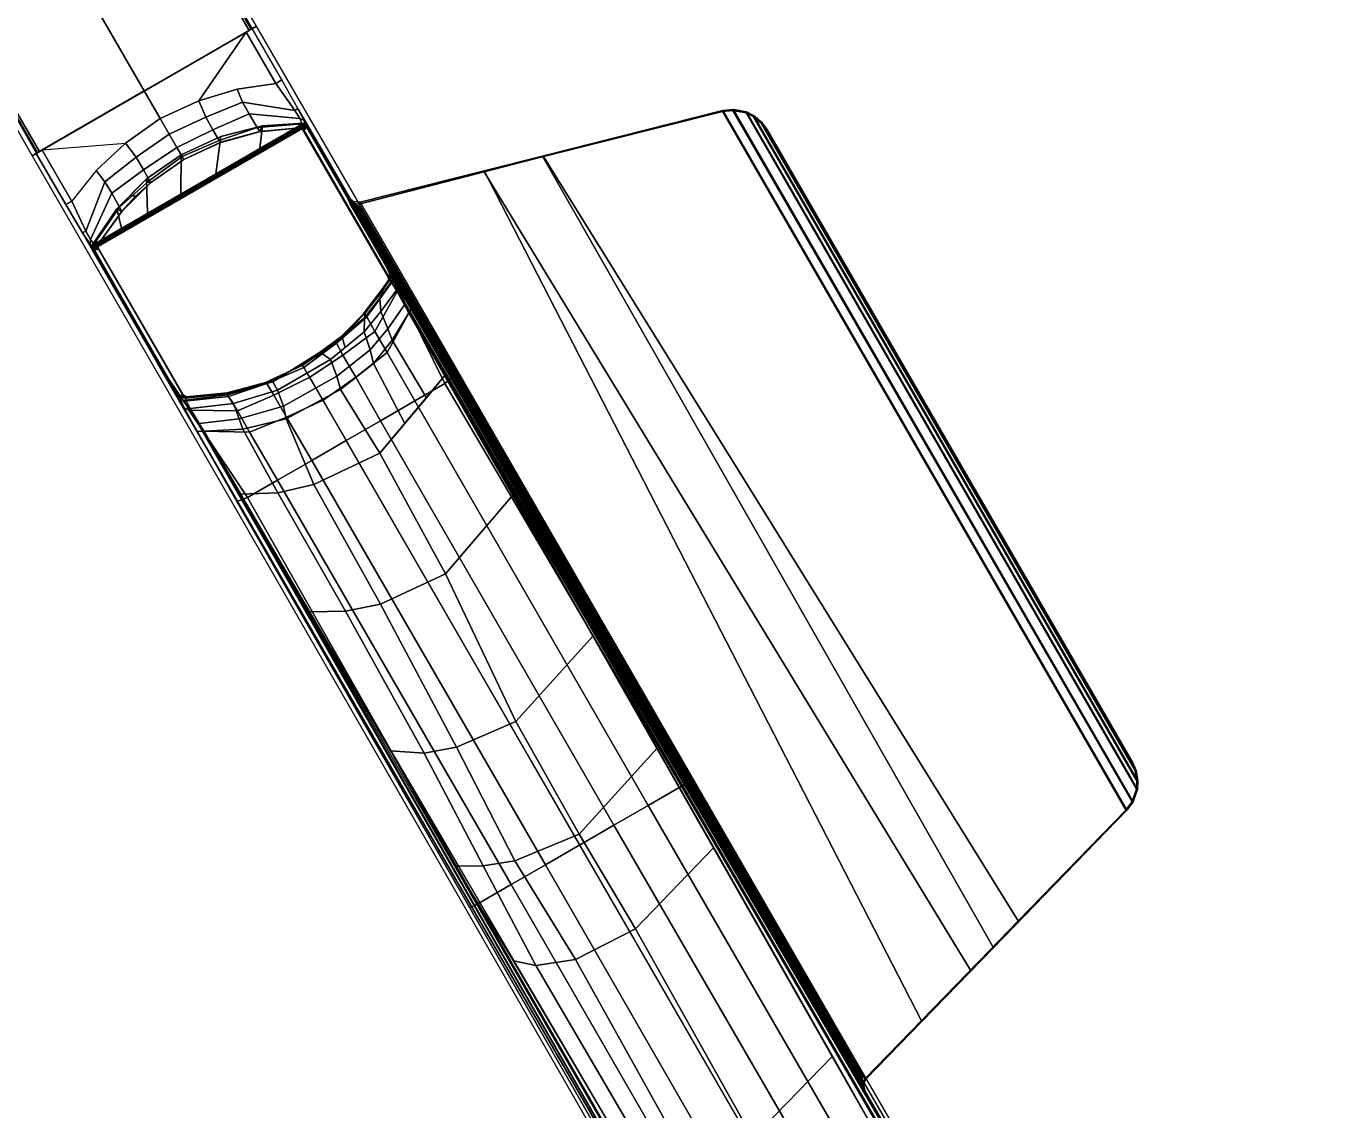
# Model space of a CAD drawing. Header units: inches. Extents: x -1507 to 39677, y -2256 to 26424.
# Drawn here: x 2718.53 to 2726.72, y 1578.52 to 1585.37 of the extents above; entities that cross this region are included whole.
import ezdxf

# ---------------------------------------------------------------- set-up
doc = ezdxf.new("R2010")
doc.units = ezdxf.units.IN
doc.layers.add('table leg', color=7, linetype='Continuous')
doc.layers.add('table top', color=7, linetype='Continuous')

msp = doc.modelspace()

# ---------------------------------------------------------------- linework, layer by layer
at = {"layer": 'table leg'}
for points in [[(2718.5303, 1586.2503, 123.853), (2718.3811, 1584.9791, 123.7345), (2718.6156, 1584.5729, 123.7345), (2719.2779, 1584.9553, 123.853)], [(2718.5303, 1586.2503, 123.853), (2719.2779, 1584.9553, 123.853), (2719.9403, 1585.3377, 123.7345), (2719.7057, 1585.7439, 123.7345)], [(2719.9584, 1585.3482, 123.7069), (2719.9861, 1585.3642, 122.7895), (2719.7514, 1585.7707, 122.7895), (2719.7237, 1585.7547, 123.7069)], [(2719.9403, 1585.3377, 123.7345), (2719.9531, 1585.3451, 123.724), (2719.7185, 1585.7515, 123.724), (2719.7057, 1585.7439, 123.7345)], [(2719.9531, 1585.3451, 123.724), (2719.9584, 1585.3482, 123.7069), (2719.7237, 1585.7547, 123.7069), (2719.7185, 1585.7515, 123.724)], [(2718.5975, 1584.5624, 123.7069), (2718.5697, 1584.5464, 122.7895), (2719.9861, 1585.3642, 122.7895), (2719.9584, 1585.3482, 123.7069)], [(2718.6044, 1584.5664, 123.724), (2718.5975, 1584.5624, 123.7069), (2719.9584, 1585.3482, 123.7069), (2719.9531, 1585.3451, 123.724)], [(2718.6156, 1584.5729, 123.7345), (2718.6044, 1584.5664, 123.724), (2719.9531, 1585.3451, 123.724), (2719.9403, 1585.3377, 123.7345)], [(2719.2779, 1584.9553, 123.853), (2719.2628, 1584.9466, 123.7345), (2719.9403, 1585.3377, 123.7345), (2719.2779, 1584.9553, 123.853)], [(2719.6221, 1584.8933, 123.8235), (2719.9222, 1585.3272, 123.7408), (2719.2779, 1584.9553, 123.7341), (2719.3784, 1584.7813, 123.841)], [(2719.6221, 1584.8933, 123.8235), (2719.8646, 1584.9675, 123.7917), (2720.1093, 1585.0032, 123.7406), (2719.9222, 1585.3272, 123.7408)], [(2720.1093, 1585.0032, 123.7406), (2720.1472, 1585.0251, 123.6837), (2719.9601, 1585.3491, 123.6837), (2719.9222, 1585.3272, 123.7408)], [(2718.3627, 1584.9689, 123.7069), (2718.335, 1584.9529, 122.7895), (2718.5697, 1584.5464, 122.7895), (2718.5975, 1584.5624, 123.7069)], [(2718.3698, 1584.9728, 123.7253), (2718.3627, 1584.9689, 123.7069), (2718.5975, 1584.5624, 123.7069), (2718.6044, 1584.5664, 123.724)], [(2718.3811, 1584.9791, 123.7345), (2718.3698, 1584.9728, 123.7253), (2718.6044, 1584.5664, 123.724), (2718.6156, 1584.5729, 123.7345)], [(2718.7145, 1584.63, 123.7522), (2718.6156, 1584.5729, 123.7345), (2719.2628, 1584.9466, 123.7345), (2719.2779, 1584.9553, 123.853)], [(2718.6337, 1584.5833, 123.7408), (2719.1595, 1584.6262, 123.8235), (2719.3784, 1584.7813, 123.841), (2719.2779, 1584.9553, 123.7341)], [(2719.8986, 1584.8846, 123.8759), (2719.8646, 1584.9675, 123.7917), (2719.6221, 1584.8933, 123.8235), (2719.6657, 1584.7904, 123.9031)], [(2720.2294, 1584.8325, 123.8005), (2720.1093, 1585.0032, 123.7406), (2719.8646, 1584.9675, 123.7917), (2719.8986, 1584.8846, 123.8759)], [(2720.2483, 1584.8453, 123.7491), (2720.1472, 1585.0251, 123.6837), (2720.1093, 1585.0032, 123.7406), (2720.2294, 1584.8325, 123.8005)], [(2719.435, 1584.6833, 123.9184), (2719.6657, 1584.7904, 123.9031), (2719.6221, 1584.8933, 123.8235), (2719.3784, 1584.7813, 123.841)], [(2719.94, 1584.8107, 123.984), (2719.8986, 1584.8846, 123.8759), (2719.6657, 1584.7904, 123.9031), (2719.7106, 1584.7107, 124.0052)], [(2720.2606, 1584.7815, 123.8867), (2720.2294, 1584.8325, 123.8005), (2719.8986, 1584.8846, 123.8759), (2719.94, 1584.8107, 123.984)], [(2719.4837, 1584.5989, 124.0176), (2719.7106, 1584.7107, 124.0052), (2719.6657, 1584.7904, 123.9031), (2719.435, 1584.6833, 123.9184)], [(2719.9914, 1584.7246, 124.1218), (2719.94, 1584.8107, 123.984), (2719.7106, 1584.7107, 124.0052), (2719.7511, 1584.6434, 124.1346)], [(2720.2749, 1584.7485, 124.0452), (2720.2606, 1584.7815, 123.8867), (2719.94, 1584.8107, 123.984), (2719.9914, 1584.7246, 124.1218)], [(2720.2875, 1584.7683, 123.8799), (2720.2483, 1584.8453, 123.7491), (2720.2294, 1584.8325, 123.8005), (2720.2606, 1584.7815, 123.8867)], [(2720.2875, 1584.7683, 123.8799), (2720.8848, 1583.7362, 123.8443), (2720.9737, 1583.5911, 123.7173), (2720.2483, 1584.8453, 123.7491)], [(2719.3784, 1584.7813, 123.841), (2719.1595, 1584.6262, 123.8235), (2719.2268, 1584.5371, 123.9031), (2719.435, 1584.6833, 123.9184)], [(2719.5166, 1584.5419, 124.142), (2719.7511, 1584.6434, 124.1346), (2719.7106, 1584.7107, 124.0052), (2719.4837, 1584.5989, 124.0176)], [(2720.0083, 1584.6984, 124.7895), (2719.9914, 1584.7246, 124.1218), (2719.7511, 1584.6434, 124.1346), (2719.7616, 1584.6313, 124.7895)], [(2720.2595, 1584.7226, 124.7895), (2720.2749, 1584.7485, 124.0452), (2719.9914, 1584.7246, 124.1218), (2720.0083, 1584.6984, 124.7895)], [(2720.2595, 1584.7226, 145.0956), (2720.2599, 1584.7228, 124.7895), (2720.0086, 1584.6986, 124.7895), (2720.0039, 1584.6976, 145.0956)], [(2720.2858, 1584.7076, 124.7895), (2720.3009, 1584.7335, 124.0452), (2720.2749, 1584.7485, 124.0452), (2720.2595, 1584.7226, 124.7895)], [(2720.2595, 1584.7226, 145.0956), (2720.2697, 1584.7209, 145.0956), (2720.2751, 1584.7188, 124.7895), (2720.2599, 1584.7228, 124.7895)], [(2720.2749, 1584.7485, 124.0452), (2720.3009, 1584.7335, 124.0452), (2720.2875, 1584.7683, 123.8799), (2720.2606, 1584.7815, 123.8867)], [(2720.2697, 1584.7209, 145.0956), (2720.2829, 1584.7117, 145.0956), (2720.2831, 1584.7122, 124.7895), (2720.2751, 1584.7188, 124.7895)], [(2720.2831, 1584.7122, 124.7895), (2720.8199, 1583.7827, 124.7895), (2720.8218, 1583.7721, 124.7895), (2720.2751, 1584.7188, 124.7895)], [(2720.2829, 1584.7117, 145.0956), (2720.2858, 1584.7076, 145.0956), (2720.2862, 1584.7078, 124.7895), (2720.2831, 1584.7122, 124.7895)], [(2720.8199, 1583.7827, 124.7895), (2720.2831, 1584.7122, 124.7895), (2720.2862, 1584.7078, 124.7895), (2720.8178, 1583.787, 124.7895)], [(2720.2858, 1584.7076, 124.7895), (2720.8174, 1583.7869, 124.7895), (2720.8475, 1583.7869, 124.0452), (2720.3009, 1584.7335, 124.0452)], [(2720.2858, 1584.7076, 145.0956), (2720.8174, 1583.7868, 145.0956), (2720.8178, 1583.787, 124.7895), (2720.2862, 1584.7078, 124.7895)], [(2720.8475, 1583.7869, 124.0452), (2720.8848, 1583.7362, 123.8443), (2720.2875, 1584.7683, 123.8799), (2720.3009, 1584.7335, 124.0452)], [(2718.6337, 1584.5833, 123.7408), (2719.1595, 1584.6262, 123.8235), (2718.9739, 1584.4533, 123.7917), (2718.8207, 1584.2593, 123.7406)], [(2719.2268, 1584.5371, 123.9031), (2719.1595, 1584.6262, 123.8235), (2718.9739, 1584.4533, 123.7917), (2719.0288, 1584.3824, 123.8759)], [(2719.435, 1584.6833, 123.9184), (2719.2268, 1584.5371, 123.9031), (2719.2734, 1584.4583, 124.0052), (2719.4837, 1584.5989, 124.0176)], [(2719.528, 1584.5222, 124.7895), (2719.7616, 1584.6313, 124.7895), (2719.7511, 1584.6434, 124.1346), (2719.5166, 1584.5419, 124.142)], [(2719.762, 1584.6315, 124.7895), (2719.5283, 1584.5224, 124.7895), (2719.5272, 1584.5217, 145.0956), (2719.7548, 1584.6288, 145.0956)], [(2720.0039, 1584.6976, 145.0956), (2720.0086, 1584.6986, 124.7895), (2719.762, 1584.6315, 124.7895), (2719.7548, 1584.6288, 145.0956)], [(2718.6337, 1584.5833, 123.7408), (2718.5958, 1584.5614, 123.6837), (2718.7829, 1584.2374, 123.6837), (2718.8207, 1584.2593, 123.7406)], [(2719.4837, 1584.5989, 124.0176), (2719.2734, 1584.4583, 124.0052), (2719.3114, 1584.3895, 124.1346), (2719.5166, 1584.5419, 124.142)], [(2719.2734, 1584.4583, 124.0052), (2719.2268, 1584.5371, 123.9031), (2719.0288, 1584.3824, 123.8759), (2719.0721, 1584.3096, 123.984)], [(2719.5166, 1584.5419, 124.142), (2719.3114, 1584.3895, 124.1346), (2719.3166, 1584.3744, 124.7895), (2719.528, 1584.5222, 124.7895)], [(2719.3221, 1584.379, 145.0956), (2719.5286, 1584.5226, 145.0956), (2719.5283, 1584.5224, 124.7895), (2719.317, 1584.3746, 124.7895)], [(2719.0288, 1584.3824, 123.8759), (2718.9739, 1584.4533, 123.7917), (2718.8207, 1584.2593, 123.7406), (2718.9085, 1584.0699, 123.8005)], [(2719.0721, 1584.3096, 123.984), (2719.0288, 1584.3824, 123.8759), (2718.9085, 1584.0699, 123.8005), (2718.9371, 1584.0174, 123.8867)], [(2719.3114, 1584.3895, 124.1346), (2719.2734, 1584.4583, 124.0052), (2719.0721, 1584.3096, 123.984), (2719.121, 1584.2221, 124.1218)], [(2719.3166, 1584.3744, 124.7895), (2719.3114, 1584.3895, 124.1346), (2719.121, 1584.2221, 124.1218), (2719.1352, 1584.1943, 124.7895)], [(2719.3221, 1584.379, 145.0956), (2719.317, 1584.3746, 124.7895), (2719.1356, 1584.1945, 124.7895), (2719.138, 1584.1976, 145.0956)], [(2719.121, 1584.2221, 124.1218), (2719.0721, 1584.3096, 123.984), (2718.9371, 1584.0174, 123.8867), (2718.9585, 1583.9885, 124.0452)], [(2718.9085, 1584.0699, 123.8005), (2718.8207, 1584.2593, 123.7406), (2718.7829, 1584.2374, 123.6837), (2718.888, 1584.0599, 123.7491)], [(2719.1352, 1584.1943, 124.7895), (2719.121, 1584.2221, 124.1218), (2718.9585, 1583.9885, 124.0452), (2718.9886, 1583.9888, 124.7895)], [(2719.138, 1584.1976, 145.0956), (2719.1356, 1584.1945, 124.7895), (2718.989, 1583.989, 124.7895), (2718.9886, 1583.9888, 145.0956)], [(2718.9371, 1584.0174, 123.8867), (2718.9085, 1584.0699, 123.8005), (2718.888, 1584.0599, 123.7491), (2718.9351, 1583.9875, 123.8799)], [(2718.888, 1584.0599, 123.7491), (2719.6114, 1582.8046, 123.7173), (2719.5302, 1582.9541, 123.8443), (2718.9351, 1583.9875, 123.8799)], [(2718.9371, 1584.0174, 123.8867), (2718.9351, 1583.9875, 123.8799), (2718.9585, 1583.9585, 124.0452), (2718.9585, 1583.9885, 124.0452)], [(2718.9585, 1583.9585, 124.0452), (2718.9351, 1583.9875, 123.8799), (2719.5302, 1582.9541, 123.8443), (2719.505, 1583.0118, 124.0452)], [(2718.9886, 1583.9888, 124.7895), (2718.9585, 1583.9885, 124.0452), (2718.9585, 1583.9585, 124.0452), (2718.9885, 1583.9586, 124.7895)], [(2718.989, 1583.989, 124.7895), (2718.9848, 1583.9739, 124.7895), (2718.9849, 1583.9791, 145.0956), (2718.9886, 1583.9888, 145.0956)], [(2718.9848, 1583.9739, 124.7895), (2718.9865, 1583.9637, 124.7895), (2718.9863, 1583.9631, 145.0956), (2718.9849, 1583.9791, 145.0956)], [(2718.9585, 1583.9585, 124.0452), (2719.505, 1583.0118, 124.0452), (2719.5201, 1583.0378, 124.7895), (2718.9885, 1583.9586, 124.7895)], [(2718.9865, 1583.9637, 124.7895), (2718.9888, 1583.9587, 124.7895), (2718.9884, 1583.9585, 145.0956), (2718.9863, 1583.9631, 145.0956)], [(2718.9888, 1583.9587, 124.7895), (2719.5204, 1583.038, 124.7895), (2719.52, 1583.0377, 145.0956), (2718.9884, 1583.9585, 145.0956)], [(2720.6678, 1583.5477, 145.0956), (2720.6711, 1583.5512, 124.7895), (2720.8176, 1583.7567, 124.7895), (2720.8172, 1583.7565, 145.0956)], [(2720.6707, 1583.551, 124.7895), (2720.6826, 1583.529, 124.1908), (2720.8474, 1583.7569, 124.0452), (2720.8173, 1583.7565, 124.7895)], [(2720.6826, 1583.529, 124.1908), (2720.7338, 1583.4358, 123.984), (2720.8829, 1583.7039, 123.8655), (2720.8474, 1583.7569, 124.0452)], [(2720.8172, 1583.7565, 145.0956), (2720.8176, 1583.7567, 124.7895), (2720.8218, 1583.7721, 124.7895), (2720.8209, 1583.7663, 145.0956)], [(2720.8173, 1583.7565, 124.7895), (2720.8474, 1583.7569, 124.0452), (2720.8475, 1583.7869, 124.0452), (2720.8174, 1583.7869, 124.7895)], [(2720.821, 1583.7771, 145.0956), (2720.8199, 1583.7827, 124.7895), (2720.8178, 1583.787, 124.7895), (2720.8174, 1583.7868, 145.0956)], [(2720.8209, 1583.7663, 145.0956), (2720.8218, 1583.7721, 124.7895), (2720.8199, 1583.7827, 124.7895), (2720.821, 1583.7771, 145.0956)], [(2720.8475, 1583.7869, 124.0452), (2720.8474, 1583.7569, 124.0452), (2720.8829, 1583.7039, 123.8655), (2720.8848, 1583.7362, 123.8443)], [(2720.8829, 1583.7039, 123.8655), (2720.9527, 1583.5601, 123.7684), (2720.9737, 1583.5911, 123.7173), (2720.8848, 1583.7362, 123.8443)], [(2720.7338, 1583.4358, 123.984), (2720.8121, 1583.3024, 123.8526), (2720.9527, 1583.5601, 123.7684), (2720.8829, 1583.7039, 123.8655)], [(2720.9737, 1583.5911, 123.7173), (2720.9527, 1583.5601, 123.7684), (2721.1765, 1583.1069, 123.6709), (2721.2317, 1583.1528, 123.5952)], [(2720.4837, 1583.3663, 145.0956), (2720.4897, 1583.3712, 124.7895), (2720.6711, 1583.5512, 124.7895), (2720.6678, 1583.5477, 145.0956)], [(2720.4893, 1583.371, 124.7895), (2720.4922, 1583.3616, 124.2036), (2720.6826, 1583.529, 124.1908), (2720.6707, 1583.551, 124.7895)], [(2720.4922, 1583.3616, 124.2036), (2720.5326, 1583.2871, 124.0052), (2720.7338, 1583.4358, 123.984), (2720.6826, 1583.529, 124.1908)], [(2720.8121, 1583.3024, 123.8526), (2720.9864, 1582.9972, 123.7535), (2721.1765, 1583.1069, 123.6709), (2720.9527, 1583.5601, 123.7684)], [(2720.5326, 1583.2871, 124.0052), (2720.6141, 1583.1478, 123.8798), (2720.8121, 1583.3024, 123.8526), (2720.7338, 1583.4358, 123.984)], [(2720.2783, 1583.2234, 124.7895), (2720.4897, 1583.3712, 124.7895), (2720.4837, 1583.3663, 145.0956), (2720.2772, 1583.2227, 145.0956)], [(2720.2861, 1583.2087, 124.211), (2720.4922, 1583.3616, 124.2036), (2720.4893, 1583.371, 124.7895), (2720.278, 1583.2232, 124.7895)], [(2720.3208, 1583.1455, 124.0176), (2720.5326, 1583.2871, 124.0052), (2720.4922, 1583.3616, 124.2036), (2720.2861, 1583.2087, 124.211)], [(2720.405, 1583.001, 123.8952), (2720.6141, 1583.1478, 123.8798), (2720.5326, 1583.2871, 124.0052), (2720.3208, 1583.1455, 124.0176)], [(2720.6141, 1583.1478, 123.8798), (2720.7698, 1582.8721, 123.7902), (2720.9864, 1582.9972, 123.7535), (2720.8121, 1583.3024, 123.8526)], [(2720.278, 1583.2232, 124.7895), (2720.0443, 1583.114, 124.7895), (2720.051, 1583.1069, 124.2036), (2720.2864, 1583.2089, 124.211)], [(2720.2786, 1583.2235, 145.0956), (2720.051, 1583.1165, 145.0956), (2720.0447, 1583.1142, 124.7895), (2720.2783, 1583.2234, 124.7895)], [(2720.2864, 1583.2089, 124.211), (2720.051, 1583.1069, 124.2036), (2720.0953, 1583.0347, 124.0052), (2720.3238, 1583.1473, 124.0176)], [(2721.1765, 1583.1069, 123.6709), (2722.6712, 1580.5635, 123.4446), (2722.7175, 1580.5947, 123.3749), (2721.2317, 1583.1528, 123.5952)], [(2719.7977, 1583.047, 124.7895), (2719.8107, 1583.0257, 124.1908), (2720.051, 1583.1069, 124.2036), (2720.0443, 1583.114, 124.7895)], [(2719.8019, 1583.0477, 145.0956), (2719.798, 1583.0472, 124.7895), (2720.0447, 1583.1142, 124.7895), (2720.051, 1583.1165, 145.0956)], [(2719.8107, 1583.0257, 124.1908), (2719.8659, 1582.9347, 123.984), (2720.0953, 1583.0347, 124.0052), (2720.051, 1583.1069, 124.2036)], [(2720.3238, 1583.1473, 124.0176), (2720.0953, 1583.0347, 124.0052), (2720.1752, 1582.8944, 123.8798), (2720.4069, 1583.0021, 123.8952)], [(2720.5528, 1582.7468, 123.8113), (2720.7698, 1582.8721, 123.7902), (2720.6141, 1583.1478, 123.8798), (2720.405, 1583.001, 123.8952)], [(2720.9864, 1582.9972, 123.7535), (2722.4606, 1580.4419, 123.484), (2722.6712, 1580.5635, 123.4446), (2721.1765, 1583.1069, 123.6709)], [(2719.5201, 1583.0378, 124.7895), (2719.505, 1583.0118, 124.0452), (2719.531, 1582.9968, 124.0452), (2719.5464, 1583.0228, 124.7895)], [(2719.5302, 1582.9541, 123.8443), (2719.5591, 1582.9396, 123.8655), (2719.531, 1582.9968, 124.0452), (2719.505, 1583.0118, 124.0452)], [(2719.52, 1583.0377, 145.0956), (2719.5204, 1583.038, 124.7895), (2719.5232, 1583.034, 124.7895), (2719.5267, 1583.0298, 145.0956)], [(2719.5267, 1583.0298, 145.0956), (2719.5232, 1583.034, 124.7895), (2719.5314, 1583.027, 124.7895), (2719.536, 1583.0245, 145.0956)], [(2719.5464, 1583.0228, 124.7895), (2719.531, 1582.9968, 124.0452), (2719.8107, 1583.0257, 124.1908), (2719.7977, 1583.047, 124.7895)], [(2719.531, 1582.9968, 124.0452), (2719.5591, 1582.9396, 123.8655), (2719.8659, 1582.9347, 123.984), (2719.8107, 1583.0257, 124.1908)], [(2719.536, 1583.0245, 145.0956), (2719.5314, 1583.027, 124.7895), (2719.5468, 1583.023, 124.7895), (2719.5464, 1583.0227, 145.0956)], [(2719.5464, 1583.0227, 145.0956), (2719.5468, 1583.023, 124.7895), (2719.798, 1583.0472, 124.7895), (2719.8019, 1583.0477, 145.0956)], [(2719.8659, 1582.9347, 123.984), (2719.9423, 1582.8002, 123.8526), (2720.1752, 1582.8944, 123.8798), (2720.0953, 1583.0347, 124.0052)], [(2720.4069, 1583.0021, 123.8952), (2720.1752, 1582.8944, 123.8798), (2720.336, 1582.6217, 123.7902), (2720.5531, 1582.747, 123.8113)], [(2720.7698, 1582.8721, 123.7902), (2722.244, 1580.3169, 123.5206), (2722.4606, 1580.4419, 123.484), (2720.9864, 1582.9972, 123.7535)], [(2719.5302, 1582.9541, 123.8443), (2719.6114, 1582.8046, 123.7173), (2719.6488, 1582.8073, 123.7684), (2719.5591, 1582.9396, 123.8655)], [(2719.5591, 1582.9396, 123.8655), (2719.6488, 1582.8073, 123.7684), (2719.9423, 1582.8002, 123.8526), (2719.8659, 1582.9347, 123.984)], [(2719.9423, 1582.8002, 123.8526), (2720.1194, 1582.4966, 123.7535), (2720.336, 1582.6217, 123.7902), (2720.1752, 1582.8944, 123.8798)], [(2722.0269, 1580.1916, 123.5417), (2722.244, 1580.3169, 123.5206), (2720.7698, 1582.8721, 123.7902), (2720.5528, 1582.7468, 123.8113)], [(2719.862, 1582.3621, 123.5952), (2719.9294, 1582.3869, 123.6709), (2719.6488, 1582.8073, 123.7684), (2719.6114, 1582.8046, 123.7173)], [(2719.6488, 1582.8073, 123.7684), (2719.9294, 1582.3869, 123.6709), (2720.1194, 1582.4966, 123.7535), (2719.9423, 1582.8002, 123.8526)], [(2720.5531, 1582.747, 123.8113), (2720.336, 1582.6217, 123.7902), (2721.8119, 1580.0674, 123.5206), (2722.0289, 1580.1927, 123.5417)], [(2720.1194, 1582.4966, 123.7535), (2721.5952, 1579.9423, 123.484), (2721.8119, 1580.0674, 123.5206), (2720.336, 1582.6217, 123.7902)], [(2719.9294, 1582.3869, 123.6709), (2721.3847, 1579.8208, 123.4446), (2721.5952, 1579.9423, 123.484), (2720.1194, 1582.4966, 123.7535)], [(2719.862, 1582.3621, 123.5952), (2721.3345, 1579.7962, 123.3749), (2721.3847, 1579.8208, 123.4446), (2719.9294, 1582.3869, 123.6709)], [(2722.4606, 1580.4419, 123.484), (2725.4188, 1575.3287, 123.0233), (2725.6321, 1575.4518, 122.9894), (2722.6712, 1580.5635, 123.4446)], [(2722.7175, 1580.5947, 123.3749), (2722.6712, 1580.5635, 123.4446), (2725.6321, 1575.4518, 122.9894), (2725.6848, 1575.4871, 122.918)], [(2722.244, 1580.3169, 123.5206), (2725.2048, 1575.2051, 123.0476), (2725.4188, 1575.3287, 123.0233), (2722.4606, 1580.4419, 123.484)], [(2724.9816, 1575.0762, 123.0699), (2725.2048, 1575.2051, 123.0476), (2722.244, 1580.3169, 123.5206), (2722.0269, 1580.1916, 123.5417)], [(2722.0289, 1580.1927, 123.5417), (2721.8119, 1580.0674, 123.5206), (2724.7584, 1574.9474, 123.0476), (2724.9816, 1575.0762, 123.0699)], [(2721.5952, 1579.9423, 123.484), (2724.5443, 1574.8238, 123.0233), (2724.7584, 1574.9474, 123.0476), (2721.8119, 1580.0674, 123.5206)], [(2721.3847, 1579.8208, 123.4446), (2724.3311, 1574.7007, 122.9894), (2724.5443, 1574.8238, 123.0233), (2721.5952, 1579.9423, 123.484)], [(2724.2741, 1574.6727, 122.918), (2724.3311, 1574.7007, 122.9894), (2721.3847, 1579.8208, 123.4446), (2721.3345, 1579.7962, 123.3749)]]:
    msp.add_3dface(points, dxfattribs=at)
for points, invisible_edges in [([(2719.277, 1584.9547, 122.7895), (2719.9222, 1585.3272, 123.7408), (2719.9601, 1585.3491, 123.6837), (2719.9871, 1585.3647, 122.7895)], 1), ([(2719.9871, 1585.3647, 122.7895), (2720.2483, 1584.8453, 123.7491), (2720.1472, 1585.0251, 123.6837), (2719.9601, 1585.3491, 123.6837)], 1), ([(2720.9737, 1583.5911, 123.7173), (2721.2637, 1583.157, 122.7413), (2719.9871, 1585.3647, 122.7895), (2720.2483, 1584.8453, 123.7491)], 5), ([(2719.9222, 1585.3272, 123.7408), (2719.9222, 1585.3272, 123.7408), (2719.2789, 1584.9558, 122.7895), (2718.6337, 1584.5833, 123.7408)], 6), ([(2718.5687, 1584.5458, 122.7895), (2718.5958, 1584.5614, 123.6837), (2718.6337, 1584.5833, 123.7408), (2719.2789, 1584.9558, 122.7895)], 4), ([(2718.5958, 1584.5614, 123.6837), (2718.5687, 1584.5458, 122.7895), (2718.888, 1584.0599, 123.7491), (2718.7829, 1584.2374, 123.6837)], 2), ([(2718.888, 1584.0599, 123.7491), (2718.5687, 1584.5458, 122.7895), (2719.8424, 1582.3364, 122.7413), (2719.6114, 1582.8046, 123.7173)], 5), ([(2721.2317, 1583.1528, 123.5952), (2722.7175, 1580.5947, 123.3749), (2721.2637, 1583.157, 122.7413), (2720.9737, 1583.5911, 123.7173)], 6), ([(2721.2637, 1583.157, 122.7413), (2722.7175, 1580.5947, 123.3749), (2725.6848, 1575.4871, 122.918), (2725.7147, 1575.4791, 122.2923)], 1), ([(2719.6114, 1582.8046, 123.7173), (2719.8424, 1582.3364, 122.7413), (2721.3345, 1579.7962, 123.3749), (2719.862, 1582.3621, 123.5952)], 3), ([(2724.2661, 1574.6428, 122.2923), (2724.2741, 1574.6727, 122.918), (2721.3345, 1579.7962, 123.3749), (2719.8424, 1582.3364, 122.7413)], 4)]:
    msp.add_3dface(points, dxfattribs=dict(at, invisible_edges=invisible_edges))
at = {"layer": 'table top'}
for p, q in [((2720.8263, 1583.7937, 145.7596), (2720.8299, 1583.7839, 145.7596)), ((2720.8298, 1583.7732, 145.7596), (2720.8264, 1583.7593, 145.7596)), ((2720.8299, 1583.7839, 145.7596), (2720.8298, 1583.7732, 145.7596))]:
    msp.add_line(p, q, dxfattribs=at)
for points, invisible_edges in [([(2723.166, 1565.5532, 20.5), (2723.1658, 1606.9554, 20.5), (2718.3829, 1607.1347, 20.5), (2718.3819, 1565.374, 20.5)], 15), ([(2718.3857, 1607.1346, 19.324), (2723.1653, 1606.9553, 19.324), (2723.1661, 1565.5532, 19.324), (2718.3835, 1565.374, 19.324)], 15), ([(2727.9401, 1565.8517, 19.324), (2723.1661, 1565.5532, 19.324), (2723.1653, 1606.9553, 19.324), (2727.9401, 1606.6569, 19.324)], 15), ([(2727.9401, 1565.8517, 20.5), (2727.9401, 1606.6569, 20.5), (2723.1658, 1606.9554, 20.5), (2723.166, 1565.5532, 20.5)], 15), ([(2720.8174, 1583.7868, 145.0956), (2720.2858, 1584.7076, 145.0956), (2720.2967, 1584.7171, 145.934), (2720.8263, 1583.7937, 145.7596)], 4), ([(2720.8263, 1583.7937, 145.7596), (2720.2967, 1584.7171, 145.934), (2720.2985, 1584.7201, 146.1093), (2720.8367, 1583.7504, 145.8497)], 5), ([(2720.8367, 1583.7504, 145.8497), (2720.2985, 1584.7201, 146.1093), (2720.3, 1584.7227, 146.2573), (2720.8688, 1583.7, 145.9461)], 5), ([(2720.8688, 1583.7, 145.9461), (2720.3, 1584.7227, 146.2573), (2720.3024, 1584.7269, 146.4974), (2720.9214, 1583.6041, 146.005)], 5), ([(2720.3024, 1584.7269, 146.4974), (2720.3088, 1584.7378, 147.1256), (2720.7198, 1584.0259, 147.1256), (2720.9477, 1583.5535, 146.0141)], 8), ([(2720.9214, 1583.6041, 146.005), (2720.3024, 1584.7269, 146.4974), (2720.3024, 1584.7269, 146.4974), (2720.9477, 1583.5535, 146.0141)], 5), ([(2718.9491, 1583.9528, 147.1256), (2718.9617, 1583.9529, 146.4974), (2719.6553, 1582.8073, 146.0141), (2719.3601, 1583.2409, 147.1256)], 2), ([(2719.6553, 1582.8073, 146.0141), (2719.6246, 1582.8554, 146.005), (2718.9617, 1583.9529, 146.4974)], 10), ([(2718.9666, 1583.9529, 146.2573), (2719.5678, 1582.9489, 145.9461), (2719.6246, 1582.8554, 146.005), (2718.9617, 1583.9529, 146.4974)], 5), ([(2718.9696, 1583.9529, 146.1093), (2719.5403, 1583.0019, 145.8497), (2719.5678, 1582.9489, 145.9461), (2718.9666, 1583.9529, 146.2573)], 5), ([(2718.9731, 1583.9529, 145.934), (2719.5377, 1583.0152, 145.7596), (2719.5403, 1583.0019, 145.8497), (2718.9696, 1583.9529, 146.1093)], 5), ([(2718.9868, 1583.9576, 145.0956), (2719.5184, 1583.0368, 145.0956), (2719.508, 1583.0325, 145.7596), (2718.9731, 1583.9529, 145.934)], 4), ([(2718.9731, 1583.9529, 145.934), (2718.9731, 1583.9529, 145.934), (2719.508, 1583.0325, 145.7596), (2719.524, 1583.0192, 145.7596)], 10), ([(2718.9731, 1583.9529, 145.934), (2718.9731, 1583.9529, 145.934), (2719.524, 1583.0192, 145.7596), (2719.5377, 1583.0152, 145.7596)], 10)]:
    msp.add_3dface(points, dxfattribs=dict(at, invisible_edges=invisible_edges))
for points in [[(2724.6408, 1579.5437, 147.1256), (2725.4834, 1580.4118, 147.1256), (2722.9318, 1584.8313, 147.1256), (2721.792, 1584.544, 147.1256)], [(2721.792, 1584.544, 147.1256), (2722.9318, 1584.8313, 147.1256), (2722.9292, 1584.8253, 146.8283), (2721.7998, 1584.5406, 146.8283)], [(2722.9292, 1584.8253, 146.8283), (2725.4769, 1580.4126, 146.8283), (2724.798, 1579.7134, 146.8152), (2721.7998, 1584.5406, 146.8283)], [(2722.9318, 1584.8313, 147.1256), (2722.9982, 1584.8388, 147.1256), (2722.9957, 1584.8328, 146.8283), (2722.9292, 1584.8253, 146.8283)], [(2722.9292, 1584.8253, 146.8283), (2722.9957, 1584.8328, 146.8283), (2725.5166, 1580.4663, 146.8283), (2725.4769, 1580.4126, 146.8283)], [(2725.5231, 1580.4655, 147.1256), (2722.9982, 1584.8388, 147.1256), (2722.9318, 1584.8313, 147.1256), (2725.4834, 1580.4118, 147.1256)], [(2722.9982, 1584.8388, 147.1256), (2723.0809, 1584.8228, 147.1256), (2723.0784, 1584.8169, 146.8283), (2722.9957, 1584.8328, 146.8283)], [(2723.0784, 1584.8169, 146.8283), (2725.5442, 1580.5459, 146.8283), (2725.5166, 1580.4663, 146.8283), (2722.9957, 1584.8328, 146.8283)], [(2725.5231, 1580.4655, 147.1256), (2725.5506, 1580.5451, 147.1256), (2723.0809, 1584.8228, 147.1256), (2722.9982, 1584.8388, 147.1256)], [(2723.0809, 1584.8228, 147.1256), (2723.1261, 1584.8004, 147.1256), (2723.1236, 1584.7944, 146.8283), (2723.0784, 1584.8169, 146.8283)], [(2723.0784, 1584.8169, 146.8283), (2723.1236, 1584.7944, 146.8283), (2725.5473, 1580.5963, 146.8283), (2725.5442, 1580.5459, 146.8283)], [(2725.5538, 1580.5955, 147.1256), (2723.1261, 1584.8004, 147.1256), (2723.0809, 1584.8228, 147.1256), (2725.5506, 1580.5451, 147.1256)], [(2723.1261, 1584.8004, 147.1256), (2723.1783, 1584.7566, 147.1256), (2723.1757, 1584.7506, 146.8283), (2723.1236, 1584.7944, 146.8283)], [(2723.1757, 1584.7506, 146.8283), (2725.5354, 1580.6634, 146.8283), (2725.5473, 1580.5963, 146.8283), (2723.1236, 1584.7944, 146.8283)], [(2725.5538, 1580.5955, 147.1256), (2725.5419, 1580.6626, 147.1256), (2723.1783, 1584.7566, 147.1256), (2723.1261, 1584.8004, 147.1256)], [(2718.9452, 1583.9697, 147.1256), (2720.2961, 1584.7497, 147.1256), (2720.2833, 1584.7528, 147.1256), (2718.9489, 1583.9824, 147.1256)], [(2718.946, 1583.9604, 147.1256), (2720.3037, 1584.7443, 147.1256), (2720.2961, 1584.7497, 147.1256), (2718.9452, 1583.9697, 147.1256)], [(2720.3088, 1584.7378, 147.1256), (2720.3037, 1584.7443, 147.1256), (2718.946, 1583.9604, 147.1256), (2718.9491, 1583.9528, 147.1256)], [(2724.3494, 1577.7392, 147.1256), (2720.3088, 1584.7378, 147.1256), (2718.9491, 1583.9528, 147.1256), (2722.9898, 1576.9542, 147.1256)], [(2720.0234, 1584.7342, 147.1256), (2719.7603, 1584.6674, 147.1256), (2719.7294, 1584.433, 147.1256), (2720.0082, 1584.594, 147.1256)], [(2720.0234, 1584.7342, 147.1256), (2720.0039, 1584.6976, 145.0956), (2719.7548, 1584.6288, 145.0956), (2719.7603, 1584.6674, 147.1256)], [(2720.2833, 1584.7528, 147.1256), (2720.2595, 1584.7226, 145.0956), (2720.0039, 1584.6976, 145.0956), (2720.0234, 1584.7342, 147.1256)], [(2720.2833, 1584.7528, 147.1256), (2720.0234, 1584.7342, 147.1256), (2720.0082, 1584.594, 147.1256), (2720.2833, 1584.7528, 147.1256)], [(2720.2961, 1584.7497, 147.1256), (2720.2697, 1584.7209, 145.0956), (2720.2595, 1584.7226, 145.0956), (2720.2833, 1584.7528, 147.1256)], [(2720.3037, 1584.7443, 147.1256), (2720.2829, 1584.7117, 145.0956), (2720.2697, 1584.7209, 145.0956), (2720.2961, 1584.7497, 147.1256)], [(2720.3088, 1584.7378, 147.1256), (2720.2858, 1584.7076, 145.0956), (2720.2829, 1584.7117, 145.0956), (2720.3037, 1584.7443, 147.1256)], [(2723.1783, 1584.7566, 147.1256), (2723.2093, 1584.7139, 147.1256), (2723.2068, 1584.7079, 146.8283), (2723.1757, 1584.7506, 146.8283)], [(2723.1757, 1584.7506, 146.8283), (2723.2068, 1584.7079, 146.8283), (2725.514, 1580.7117, 146.8283), (2725.5354, 1580.6634, 146.8283)], [(2725.5205, 1580.7109, 147.1256), (2723.2093, 1584.7139, 147.1256), (2723.1783, 1584.7566, 147.1256), (2725.5419, 1580.6626, 147.1256)], [(2723.2093, 1584.7139, 147.1256), (2725.5205, 1580.7109, 147.1256), (2725.514, 1580.7117, 146.8283), (2723.2068, 1584.7079, 146.8283)], [(2719.7603, 1584.6674, 147.1256), (2719.5106, 1584.5526, 147.1256), (2719.5085, 1584.3055, 147.1256), (2719.7294, 1584.433, 147.1256)], [(2719.7603, 1584.6674, 147.1256), (2719.7548, 1584.6288, 145.0956), (2719.5272, 1584.5217, 145.0956), (2719.5106, 1584.5526, 147.1256)], [(2719.5106, 1584.5526, 147.1256), (2719.2923, 1584.3994, 147.1256), (2719.2981, 1584.184, 147.1256), (2719.5085, 1584.3055, 147.1256)], [(2719.5106, 1584.5526, 147.1256), (2719.5272, 1584.5217, 145.0956), (2719.3119, 1584.3709, 145.0956), (2719.2923, 1584.3994, 147.1256)], [(2724.1889, 1579.0782, 147.1256), (2724.6408, 1579.5437, 147.1256), (2721.792, 1584.544, 147.1256), (2721.4255, 1584.4517, 147.1256)], [(2721.4255, 1584.4517, 147.1256), (2721.792, 1584.544, 147.1256), (2721.7998, 1584.5406, 146.8283), (2721.4255, 1584.445, 146.7567)], [(2721.7998, 1584.5406, 146.8283), (2724.798, 1579.7134, 146.8152), (2724.4955, 1579.402, 146.8094), (2721.4255, 1584.445, 146.7567)], [(2719.2923, 1584.3994, 147.1256), (2719.1053, 1584.2109, 147.1256), (2719.1333, 1584.0888, 147.1256), (2719.2981, 1584.184, 147.1256)], [(2719.2923, 1584.3994, 147.1256), (2719.3119, 1584.3709, 145.0956), (2719.2232, 1584.29, 145.0956), (2719.1898, 1584.296, 147.1256)], [(2720.6406, 1584.2539, 147.1256), (2721.4255, 1584.4517, 147.1256), (2721.4255, 1584.445, 146.7567), (2720.6347, 1584.2399, 146.4317)], [(2721.4255, 1584.445, 146.7567), (2724.4955, 1579.402, 146.8094), (2723.8306, 1578.7172, 146.7966), (2720.6347, 1584.2399, 146.4317)], [(2723.8377, 1578.7163, 147.1256), (2724.1889, 1579.0782, 147.1256), (2721.4255, 1584.4517, 147.1256), (2720.6406, 1584.2539, 147.1256)], [(2719.1898, 1584.296, 147.1256), (2719.2232, 1584.29, 145.0956), (2719.1342, 1584.1941, 145.0956), (2719.1053, 1584.2109, 147.1256)], [(2720.5984, 1584.2581, 147.1256), (2720.5925, 1584.2441, 146.4317), (2720.5653, 1584.2692, 146.4317), (2720.5712, 1584.2832, 147.1256)], [(2720.5666, 1584.2662, 146.4093), (2720.5653, 1584.2692, 146.4317), (2720.5845, 1584.2371, 146.4027), (2720.579, 1584.2434, 146.3712)], [(2720.6068, 1584.207, 146.3832), (2720.6038, 1584.2047, 146.3734), (2720.5653, 1584.2692, 146.4317), (2720.5925, 1584.2441, 146.4317)], [(2720.5984, 1584.2581, 147.1256), (2720.5712, 1584.2832, 147.1256), (2723.8284, 1578.6415, 147.1256), (2723.8207, 1578.6818, 147.1256)], [(2720.6038, 1584.2047, 146.3734), (2720.6022, 1584.2027, 146.3574), (2720.579, 1584.2434, 146.3712), (2720.5845, 1584.2371, 146.4027)], [(2720.5925, 1584.2441, 146.4317), (2720.5984, 1584.2581, 147.1256), (2720.6406, 1584.2539, 147.1256), (2720.6347, 1584.2399, 146.4317)], [(2720.6068, 1584.207, 146.3832), (2720.5925, 1584.2441, 146.4317), (2720.6112, 1584.2102, 146.3924)], [(2720.6112, 1584.2102, 146.3924), (2720.5925, 1584.2441, 146.4317), (2720.6188, 1584.2153, 146.4027)], [(2720.6188, 1584.2153, 146.4027), (2720.5925, 1584.2441, 146.4317), (2720.6342, 1584.225, 146.414)], [(2720.6423, 1584.2298, 146.417), (2720.6342, 1584.225, 146.414), (2720.5925, 1584.2441, 146.4317), (2720.6347, 1584.2399, 146.4317)], [(2720.6406, 1584.2539, 147.1256), (2720.5984, 1584.2581, 147.1256), (2723.8207, 1578.6818, 147.1256), (2723.8377, 1578.7163, 147.1256)], [(2720.6112, 1584.2102, 146.3924), (2720.6188, 1584.2153, 146.4027), (2723.7992, 1578.7194, 146.7662), (2723.7916, 1578.7143, 146.7559)], [(2720.6188, 1584.2153, 146.4027), (2720.629, 1584.2217, 146.4112), (2723.8094, 1578.7258, 146.7747), (2723.7992, 1578.7194, 146.7662)], [(2720.629, 1584.2217, 146.4112), (2720.6342, 1584.225, 146.414), (2723.8146, 1578.7291, 146.7776), (2723.8094, 1578.7258, 146.7747)], [(2720.6342, 1584.225, 146.414), (2720.6423, 1584.2298, 146.417), (2723.8227, 1578.7339, 146.7806), (2723.8146, 1578.7291, 146.7776)], [(2720.6423, 1584.2298, 146.417), (2720.6347, 1584.2399, 146.4317), (2723.8306, 1578.7172, 146.7966), (2723.8227, 1578.7339, 146.7806)], [(2719.1333, 1584.0888, 147.1256), (2719.1053, 1584.2109, 147.1256), (2718.9489, 1583.9824, 147.1256), (2719.1333, 1584.0888, 147.1256)], [(2719.1053, 1584.2109, 147.1256), (2719.1342, 1584.1941, 145.0956), (2718.987, 1583.9879, 145.0956), (2718.9489, 1583.9824, 147.1256)], [(2720.6022, 1584.2027, 146.3574), (2720.6038, 1584.2047, 146.3734), (2723.7842, 1578.7088, 146.7369), (2723.7826, 1578.7068, 146.7209)], [(2720.6038, 1584.2047, 146.3734), (2720.6068, 1584.207, 146.3832), (2723.7872, 1578.7111, 146.7467), (2723.7842, 1578.7088, 146.7369)], [(2720.6068, 1584.207, 146.3832), (2720.6112, 1584.2102, 146.3924), (2723.7916, 1578.7143, 146.7559), (2723.7872, 1578.7111, 146.7467)], [(2718.9489, 1583.9824, 147.1256), (2718.987, 1583.9879, 145.0956), (2718.9832, 1583.9776, 145.0956), (2718.9452, 1583.9697, 147.1256)], [(2718.9452, 1583.9697, 147.1256), (2718.9832, 1583.9776, 145.0956), (2718.9832, 1583.9675, 145.0956), (2718.946, 1583.9604, 147.1256)], [(2724.3375, 1577.7487, 146.8095), (2720.8877, 1583.6779, 146.3069), (2720.7198, 1584.0259, 147.1256), (2724.3494, 1577.7392, 147.1256)], [(2718.946, 1583.9604, 147.1256), (2718.9832, 1583.9675, 145.0956), (2718.9868, 1583.9576, 145.0956), (2718.9491, 1583.9528, 147.1256)], [(2720.8264, 1583.7593, 145.7596), (2720.6735, 1583.552, 145.6561), (2720.6596, 1583.5461, 145.4004), (2720.8223, 1583.758, 145.4645)], [(2720.8223, 1583.758, 145.4645), (2720.6596, 1583.5461, 145.4004), (2720.6678, 1583.5477, 145.0956), (2720.8172, 1583.7565, 145.0956)], [(2720.7659, 1583.6469, 145.795), (2720.78, 1583.6872, 145.7253), (2720.8264, 1583.7593, 145.7596), (2720.8367, 1583.7503, 145.8499)], [(2720.7709, 1583.5622, 145.8752), (2720.7659, 1583.6469, 145.795), (2720.8367, 1583.7503, 145.8499), (2720.8698, 1583.6982, 145.948)], [(2720.8264, 1583.7593, 145.7596), (2720.8172, 1583.7565, 145.0956), (2720.8209, 1583.7663, 145.0956), (2720.8298, 1583.7732, 145.7596)], [(2720.8299, 1583.7839, 145.7596), (2720.821, 1583.7771, 145.0956), (2720.8174, 1583.7868, 145.0956), (2720.8263, 1583.7937, 145.7596)], [(2720.8298, 1583.7732, 145.7596), (2720.8209, 1583.7663, 145.0956), (2720.821, 1583.7771, 145.0956), (2720.8299, 1583.7839, 145.7596)], [(2720.8367, 1583.7504, 145.8497), (2720.8299, 1583.7839, 145.7596), (2720.8263, 1583.7937, 145.7596)], [(2720.8367, 1583.7503, 145.8499), (2720.8264, 1583.7593, 145.7596), (2720.8298, 1583.7732, 145.7596), (2720.8367, 1583.7504, 145.8497)], [(2720.8298, 1583.7732, 145.7596), (2720.8298, 1583.7732, 145.7596), (2720.8299, 1583.7839, 145.7596), (2720.8367, 1583.7504, 145.8497)], [(2720.6665, 1583.4349, 145.8172), (2720.6691, 1583.5218, 145.735), (2720.7659, 1583.6469, 145.795), (2720.7709, 1583.5622, 145.8752)], [(2720.6691, 1583.5218, 145.735), (2720.6735, 1583.552, 145.6561), (2720.78, 1583.6872, 145.7253), (2720.7659, 1583.6469, 145.795)], [(2720.8154, 1583.4522, 145.9259), (2720.7709, 1583.5622, 145.8752), (2720.8698, 1583.6982, 145.948), (2720.9214, 1583.6042, 146.005)], [(2724.0332, 1578.2712, 146.6766), (2720.9374, 1583.5748, 146.0644), (2720.8877, 1583.6779, 146.3069), (2724.017, 1578.2997, 146.7628)], [(2720.7045, 1583.3213, 145.8681), (2720.6665, 1583.4349, 145.8172), (2720.7709, 1583.5622, 145.8752), (2720.8154, 1583.4522, 145.9259)], [(2720.8154, 1583.4522, 145.9259), (2720.9214, 1583.6042, 146.005), (2720.9477, 1583.5535, 146.0141), (2720.844, 1583.3807, 145.9444)], [(2724.0332, 1578.2712, 146.6766), (2724.0154, 1578.2544, 146.6206), (2720.9428, 1583.5635, 146.0377), (2720.9374, 1583.5748, 146.0644)], [(2723.979, 1578.2309, 146.5981), (2720.9477, 1583.5535, 146.0141), (2720.9428, 1583.5635, 146.0377), (2724.0154, 1578.2544, 146.6206)], [(2720.6596, 1583.5461, 145.4004), (2720.4935, 1583.3742, 145.3632), (2720.4837, 1583.3663, 145.0956), (2720.6678, 1583.5477, 145.0956)], [(2720.6735, 1583.552, 145.6561), (2720.5282, 1583.4019, 145.5989), (2720.4935, 1583.3742, 145.3632), (2720.6596, 1583.5461, 145.4004)], [(2720.525, 1583.4074, 145.7082), (2720.5282, 1583.4019, 145.5989), (2720.6735, 1583.552, 145.6561), (2720.6691, 1583.5218, 145.735)], [(2720.5458, 1583.335, 145.7912), (2720.525, 1583.4074, 145.7082), (2720.6691, 1583.5218, 145.735), (2720.6665, 1583.4349, 145.8172)], [(2720.844, 1583.3807, 145.9444), (2720.9477, 1583.5535, 146.0141), (2721.1742, 1583.1558, 146.0578), (2721.0594, 1583.0176, 146.0141)], [(2720.5282, 1583.4019, 145.5989), (2720.3584, 1583.2766, 145.5755), (2720.3109, 1583.2491, 145.3569), (2720.4935, 1583.3742, 145.3632)], [(2720.3889, 1583.3052, 145.6879), (2720.3584, 1583.2766, 145.5755), (2720.5282, 1583.4019, 145.5989), (2720.525, 1583.4074, 145.7082)], [(2720.4531, 1583.2583, 145.7713), (2720.3889, 1583.3052, 145.6879), (2720.525, 1583.4074, 145.7082), (2720.5458, 1583.335, 145.7912)], [(2720.4948, 1583.1536, 145.828), (2720.4531, 1583.2583, 145.7713), (2720.6665, 1583.4349, 145.8172), (2720.7045, 1583.3213, 145.8681)], [(2720.7045, 1583.3213, 145.8681), (2720.8154, 1583.4522, 145.9259), (2720.844, 1583.3807, 145.9444), (2720.7252, 1583.234, 145.8965)], [(2720.4935, 1583.3742, 145.3632), (2720.3109, 1583.2491, 145.3569), (2720.2772, 1583.2227, 145.0956), (2720.4837, 1583.3663, 145.0956)], [(2720.4948, 1583.1536, 145.828), (2720.7045, 1583.3213, 145.8681), (2720.7252, 1583.234, 145.8965), (2720.5168, 1583.0707, 145.8701)], [(2720.844, 1583.3807, 145.9444), (2721.0594, 1583.0176, 146.0141), (2720.9228, 1582.8556, 145.963), (2720.7252, 1583.234, 145.8965)], [(2719.5775, 1582.9215, 146.3069), (2722.9874, 1576.9693, 146.8095), (2722.9898, 1576.9542, 147.1256), (2719.3601, 1583.2409, 147.1256)], [(2720.1439, 1583.1575, 145.367), (2720.0389, 1583.1117, 145.0956), (2720.2772, 1583.2227, 145.0956), (2720.3109, 1583.2491, 145.3569)], [(2720.0898, 1583.1182, 145.6755), (2720.0694, 1583.115, 145.58), (2720.3584, 1583.2766, 145.5755), (2720.3889, 1583.3052, 145.6879)], [(2720.1186, 1583.0657, 145.7717), (2720.0898, 1583.1182, 145.6755), (2720.3889, 1583.3052, 145.6879), (2720.4531, 1583.2583, 145.7713)], [(2720.1563, 1582.9647, 145.8337), (2720.1186, 1583.0657, 145.7717), (2720.4531, 1583.2583, 145.7713), (2720.4948, 1583.1536, 145.828)], [(2720.1948, 1583.1851, 145.5781), (2720.1439, 1583.1575, 145.367), (2720.3109, 1583.2491, 145.3569), (2720.3584, 1583.2766, 145.5755)], [(2720.5168, 1583.0707, 145.8701), (2720.7252, 1583.234, 145.8965), (2720.9228, 1582.8556, 145.963), (2720.7647, 1582.6681, 145.9038)], [(2720.1439, 1583.1575, 145.367), (2720.0238, 1583.1035, 145.3787), (2719.9245, 1583.0753, 145.0956), (2720.0389, 1583.1117, 145.0956)], [(2720.1948, 1583.1851, 145.5781), (2720.0694, 1583.115, 145.58), (2720.0238, 1583.1035, 145.3787), (2720.1439, 1583.1575, 145.367)], [(2720.1563, 1582.9647, 145.8337), (2720.4948, 1583.1536, 145.828), (2720.5168, 1583.0707, 145.8701), (2720.1732, 1582.8843, 145.8775)], [(2721.1742, 1583.1558, 146.0578), (2721.6054, 1582.4032, 146.1396), (2721.1811, 1581.9063, 145.9846), (2720.7647, 1582.6681, 145.9038)], [(2719.8011, 1583.0368, 145.7493), (2719.7936, 1583.0417, 145.6541), (2720.0694, 1583.115, 145.58), (2720.0898, 1583.1182, 145.6755)], [(2720.0694, 1583.115, 145.58), (2719.7936, 1583.0417, 145.6541), (2719.8278, 1583.0464, 145.4077), (2720.0238, 1583.1035, 145.3787)], [(2720.0238, 1583.1035, 145.3787), (2719.8278, 1583.0464, 145.4077), (2719.797, 1583.0462, 145.0956), (2719.9245, 1583.0753, 145.0956)], [(2719.8403, 1582.9819, 145.838), (2719.8011, 1583.0368, 145.7493), (2720.0898, 1583.1182, 145.6755), (2720.1186, 1583.0657, 145.7717)], [(2720.5168, 1583.0707, 145.8701), (2720.7647, 1582.6681, 145.9038), (2720.3477, 1582.4696, 145.9297), (2720.1732, 1582.8843, 145.8775)], [(2719.508, 1583.0325, 145.7596), (2719.5184, 1583.0368, 145.0956), (2719.5252, 1583.0287, 145.0956), (2719.5148, 1583.0244, 145.7596)], [(2719.524, 1583.0192, 145.7596), (2719.508, 1583.0325, 145.7596), (2719.5148, 1583.0244, 145.7596), (2719.524, 1583.0192, 145.7596)], [(2719.5148, 1583.0244, 145.7596), (2719.5252, 1583.0287, 145.0956), (2719.5344, 1583.0235, 145.0956), (2719.524, 1583.0192, 145.7596)], [(2719.524, 1583.0192, 145.7596), (2719.5344, 1583.0235, 145.0956), (2719.5447, 1583.0218, 145.0956), (2719.5377, 1583.0152, 145.7596)], [(2719.5377, 1583.0152, 145.7596), (2719.5405, 1583.0178, 145.4949), (2719.8278, 1583.0464, 145.4077), (2719.7936, 1583.0417, 145.6541)], [(2719.5403, 1583.0019, 145.8497), (2719.5377, 1583.0152, 145.7596), (2719.7936, 1583.0417, 145.6541), (2719.8011, 1583.0368, 145.7493)], [(2719.8011, 1583.0368, 145.7493), (2719.8403, 1582.9819, 145.838), (2719.5678, 1582.9489, 145.9461), (2719.5403, 1583.0019, 145.8497)], [(2719.5405, 1583.0178, 145.4949), (2719.5447, 1583.0218, 145.0956), (2719.797, 1583.0462, 145.0956), (2719.8278, 1583.0464, 145.4077)], [(2719.8764, 1582.8841, 145.9036), (2719.8403, 1582.9819, 145.838), (2720.1186, 1583.0657, 145.7717), (2720.1563, 1582.9647, 145.8337)], [(2719.5678, 1582.9489, 145.9461), (2719.8403, 1582.9819, 145.838), (2719.8764, 1582.8841, 145.9036), (2719.6246, 1582.8554, 146.005)], [(2719.642, 1582.8269, 146.0644), (2722.6871, 1577.4941, 146.6766), (2722.6706, 1577.5223, 146.7628), (2719.5775, 1582.9215, 146.3069)], [(2719.9006, 1582.8196, 145.9344), (2719.8764, 1582.8841, 145.9036), (2720.1563, 1582.9647, 145.8337), (2720.1732, 1582.8843, 145.8775)], [(2719.6553, 1582.8073, 146.0141), (2719.6246, 1582.8554, 146.005), (2719.8764, 1582.8841, 145.9036), (2719.9006, 1582.8196, 145.9344)], [(2719.642, 1582.8269, 146.0644), (2719.649, 1582.8165, 146.0377), (2722.7106, 1577.5011, 146.6206), (2722.6871, 1577.4941, 146.6766)], [(2720.1732, 1582.8843, 145.8775), (2720.3477, 1582.4696, 145.9297), (2720.1212, 1582.4163, 145.9772), (2719.9006, 1582.8196, 145.9344)], [(2722.7106, 1577.5011, 146.6206), (2722.7491, 1577.5208, 146.5981), (2719.6553, 1582.8073, 146.0141), (2719.649, 1582.8165, 146.0377)], [(2719.9006, 1582.8196, 145.9344), (2720.1212, 1582.4163, 145.9772), (2719.8832, 1582.4091, 146.0575), (2719.6553, 1582.8073, 146.0141)], [(2720.7647, 1582.6681, 145.9038), (2721.1811, 1581.9063, 145.9846), (2720.7702, 1581.7128, 146.0114), (2720.3477, 1582.4696, 145.9297)], [(2720.1212, 1582.4163, 145.9772), (2720.5483, 1581.6701, 146.0638), (2720.3214, 1581.6645, 146.1394), (2719.8832, 1582.4091, 146.0575)], [(2720.3477, 1582.4696, 145.9297), (2720.7702, 1581.7128, 146.0114), (2720.5483, 1581.6701, 146.0638), (2720.1212, 1582.4163, 145.9772)], [(2721.6054, 1582.4032, 146.1396), (2722.1131, 1581.5137, 146.2368), (2721.6242, 1580.9733, 146.078), (2721.1811, 1581.9063, 145.9846)], [(2721.1811, 1581.9063, 145.9846), (2721.6242, 1580.9733, 146.078), (2721.2495, 1580.8106, 146.1108), (2720.7702, 1581.7128, 146.0114)], [(2720.7702, 1581.7128, 146.0114), (2721.2495, 1580.8106, 146.1108), (2721.0447, 1580.7732, 146.1604), (2720.5483, 1581.6701, 146.0638)], [(2720.5483, 1581.6701, 146.0638), (2721.0447, 1580.7732, 146.1604), (2720.8339, 1580.787, 146.2358), (2720.3214, 1581.6645, 146.1394)], [(2722.1131, 1581.5137, 146.2368), (2722.5171, 1580.8046, 146.3143), (2722.024, 1580.2616, 146.1555), (2721.6242, 1580.9733, 146.078)], [(2721.6242, 1580.9733, 146.078), (2722.024, 1580.2616, 146.1555), (2721.6183, 1580.0927, 146.1955), (2721.2495, 1580.8106, 146.1108)], [(2720.8339, 1580.787, 146.2358), (2721.0447, 1580.7732, 146.1604), (2721.4181, 1580.0612, 146.2471), (2721.2434, 1580.0587, 146.3079)], [(2721.2495, 1580.8106, 146.1108), (2721.6183, 1580.0927, 146.1955), (2721.4181, 1580.0612, 146.2471), (2721.0447, 1580.7732, 146.1604)], [(2722.5171, 1580.8046, 146.3143), (2722.8748, 1580.1762, 146.3833), (2722.3799, 1579.6631, 146.2433), (2722.024, 1580.2616, 146.1555)], [(2725.5354, 1580.6634, 146.8283), (2725.514, 1580.7117, 146.8283), (2725.5205, 1580.7109, 147.1256), (2725.5419, 1580.6626, 147.1256)], [(2725.5473, 1580.5963, 146.8283), (2725.5354, 1580.6634, 146.8283), (2725.5419, 1580.6626, 147.1256), (2725.5538, 1580.5955, 147.1256)], [(2725.5166, 1580.4663, 146.8283), (2725.5442, 1580.5459, 146.8283), (2725.5506, 1580.5451, 147.1256), (2725.5231, 1580.4655, 147.1256)], [(2725.5442, 1580.5459, 146.8283), (2725.5473, 1580.5963, 146.8283), (2725.5538, 1580.5955, 147.1256), (2725.5506, 1580.5451, 147.1256)], [(2725.4769, 1580.4126, 146.8283), (2725.5166, 1580.4663, 146.8283), (2725.5231, 1580.4655, 147.1256), (2725.4834, 1580.4118, 147.1256)], [(2725.4769, 1580.4126, 146.8283), (2725.4834, 1580.4118, 147.1256), (2723.8377, 1578.7163, 147.1256), (2723.8306, 1578.7172, 146.7966)], [(2722.024, 1580.2616, 146.1555), (2722.3799, 1579.6631, 146.2433), (2722.0004, 1579.4703, 146.2595), (2721.6183, 1580.0927, 146.1955)], [(2722.8748, 1580.1762, 146.3833), (2723.6236, 1578.8577, 146.5286), (2723.122, 1578.3414, 146.3891), (2722.3799, 1579.6631, 146.2433)], [(2721.4181, 1580.0612, 146.2471), (2721.7512, 1579.431, 146.3237), (2721.6099, 1579.4613, 146.382), (2721.2434, 1580.0587, 146.3079)], [(2721.6183, 1580.0927, 146.1955), (2722.0004, 1579.4703, 146.2595), (2721.7512, 1579.431, 146.3237), (2721.4181, 1580.0612, 146.2471)], [(2722.3799, 1579.6631, 146.2433), (2723.122, 1578.3414, 146.3891), (2722.7353, 1578.1484, 146.4076), (2722.0004, 1579.4703, 146.2595)], [(2722.0004, 1579.4703, 146.2595), (2722.7353, 1578.1484, 146.4076), (2722.5211, 1578.114, 146.4624), (2721.7512, 1579.431, 146.3237)], [(2721.7512, 1579.431, 146.3237), (2722.5211, 1578.114, 146.4624), (2722.3838, 1578.1424, 146.5286), (2721.6099, 1579.4613, 146.382)], [(2723.6236, 1578.8577, 146.5286), (2723.979, 1578.2309, 146.5981), (2723.491, 1577.9425, 146.5371), (2723.122, 1578.3414, 146.3891)], [(2723.8306, 1578.7172, 146.7966), (2723.8136, 1578.6827, 146.7966), (2723.8146, 1578.7291, 146.7776), (2723.8227, 1578.7339, 146.7806)], [(2723.8031, 1578.675, 146.7677), (2723.8058, 1578.6671, 146.7362), (2723.7826, 1578.7068, 146.7209), (2723.7842, 1578.7088, 146.7369)], [(2723.8136, 1578.6827, 146.7966), (2723.8213, 1578.6424, 146.7966), (2723.7842, 1578.7088, 146.7369), (2723.7872, 1578.7111, 146.7467)], [(2723.7916, 1578.7143, 146.7559), (2723.7916, 1578.7143, 146.7559), (2723.8136, 1578.6827, 146.7966), (2723.7872, 1578.7111, 146.7467)], [(2723.7992, 1578.7194, 146.7662), (2723.7992, 1578.7194, 146.7662), (2723.8136, 1578.6827, 146.7966), (2723.7916, 1578.7143, 146.7559)], [(2723.8094, 1578.7258, 146.7747), (2723.8094, 1578.7258, 146.7747), (2723.8136, 1578.6827, 146.7966), (2723.7992, 1578.7194, 146.7662)], [(2723.8213, 1578.6424, 146.7966), (2723.8193, 1578.6451, 146.7742), (2723.8058, 1578.6671, 146.7362), (2723.8031, 1578.675, 146.7677)], [(2723.8136, 1578.6827, 146.7966), (2723.8094, 1578.7258, 146.7747), (2723.8146, 1578.7291, 146.7776)], [(2723.8207, 1578.6818, 147.1256), (2723.8136, 1578.6827, 146.7966), (2723.8306, 1578.7172, 146.7966), (2723.8377, 1578.7163, 147.1256)], [(2723.8284, 1578.6415, 147.1256), (2723.8213, 1578.6424, 146.7966), (2723.8136, 1578.6827, 146.7966), (2723.8207, 1578.6818, 147.1256)]]:
    msp.add_3dface(points, dxfattribs=at)

doc.saveas('drawing.dxf')
